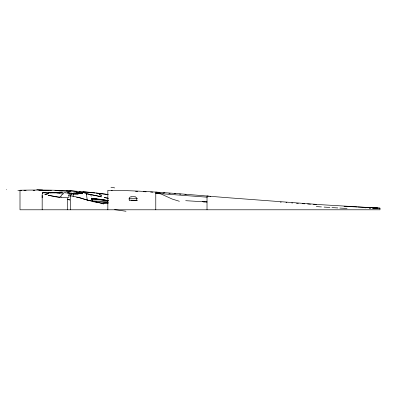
<?xml version="1.0" encoding="UTF-8"?>
<svg xmlns="http://www.w3.org/2000/svg" width="400" height="400" viewBox="0 0 400 400"><rect width="100%" height="100%" fill="white"/><g stroke="black" fill="none" stroke-linecap="round" stroke-linejoin="round"><path stroke-width="0.6" d="M90.46 194.34L90.475 194.655M73.09 196.625C73.08 195.305 73.63 191.86 75.565 193.315M129.815 200.205C128.225 199.75 129.24 196.61 131.095 196.815M68.32 196.095L69.205 194.25M42.185 192.825L42.905 193.56M61.3 195.77L62.455 193.655M60.75 196.525L59.285 197.22L48.12 195.24M67.67 197.735L69.055 197.47M70.335 193.06L71.04 192.9L71.83 193.315M42.65 192.635L48.315 192.915M42.65 192.725L48.315 193.01M108.28 202.935L103.27 203.12M108.28 203.025L103.27 203.215M46.62 190.495L45.665 190.66M69.745 195.735L73.73 196.305L82.025 198.41M47.065 190.455L49.04 190.405M92.505 199.005L93.4 198.98M44.22 190.73L45.165 190.61L43.465 190.6M76.62 197.29L78.12 197.27L80.97 198.095M92.27 200.885L108.015 201.66M93.405 201.8L108.015 202.53M44.1 190.635L41.16 190.6M373.21 208.045L374.17 208.13M372.58 208.045L373.695 208.135M373.21 208.14L372.58 208.14M50.09 192.825L59.47 192.865L56.765 192.83L58.175 192.84M374.17 208.04L374.825 208.13M373.695 208.04L374.64 208.13M54.8 192.72L53.665 192.72L61.285 192.79L58.885 192.765M375.015 208.035L375.96 208.125M374.825 208.035L375.205 208.13M374.64 208.035L375.015 208.13M48.465 192.74L50.92 192.74L48.855 192.74M375.205 208.035L376.155 208.125M61.735 192.805L63.1 192.805M49.055 192.83L55.01 192.72M376.155 208.035L377.76 208.13M375.96 208.035L376.56 208.13M376.56 208.035L380 208.145L380 209.79L20 209.79L20 190.245C49.555 189.615 79.155 190.315 108.45 194.55M61.96 192.79L59.98 192.765M60.155 192.86L59.045 192.86L62.35 192.885M69.98 192.96L67.425 192.935L69.73 192.94M43.515 190.73L42.905 190.725M57.965 192.835L60.375 192.865M129.18 200.18L137.42 200.29M23.89 190.285L26.115 190.315M68.81 192.94L65.5 192.91M67.49 197.75L67.655 209.79M203.67 201.985L204.285 201.99M67.02 197.745L61.545 197.52M58.185 192.745L59.33 192.77M41.895 190.615L41.54 190.605M41.225 190.6L41.54 190.7M41.405 190.7L39.915 190.66M54.87 190.47L70.425 191.415M33.08 190.465L34.965 190.515M66.2 190.935L71.105 191.1M135.495 191.32L137.71 191.405M129.18 198.4L137.03 198.775M135.115 196.915C136.425 196.8 136.445 198.59 137.42 198.51M130.925 200.255L137.03 200.555M375.595 207.93L380 208.145M377.605 208.03L320.15 204.65L238.115 198.49C194.745 195.335 151.38 190.51 107.84 190.31L107.84 209.79M364.82 207.75L366.03 207.805M375.22 207.92L357.83 207.03M143.48 191.665L146.15 191.8M207.125 201.985L185.665 200.685M357.1 206.995L343.985 206.255M150.605 192.045L152.835 192.18M206.89 201.925L202.305 201.635M97 199.045L108.175 200.66M316.385 204.57L313.435 204.385M75.56 193.045L78.25 193.28M82.63 193.685L81.705 193.625L82.69 193.69M91.77 198.65L100.13 199.235L107.64 200.545M156.845 192.43L159.515 192.605M307.57 204L310.495 204.195M298.38 203.395L296.46 203.265M302.235 203.65L304.655 203.81M291.675 202.94L292.63 203.005M163.52 192.88L164.855 192.975M280.29 202.15L281.235 202.215M285.965 202.545L286.915 202.61M75.9 192.97L78.65 193.265L75.755 192.965L78.4 193.21M61.49 197.515L55.405 196.765L48.26 195.275M168.855 193.265L170.19 193.365M174.185 193.665L175.515 193.77M82.53 193.765L79.725 193.515L81.765 193.745L80.055 193.435M179.51 194.08L180.845 194.185M184.84 194.51L186.175 194.615M81.77 193.61L79.965 193.435L80.995 193.56M83.04 191.82L94.87 192.985M91.865 199.275L108.195 200.485L98.205 199.53M97 199.405L94.865 199.18M111.5 190.52L112.27 190.61M91.67 198.825L92.73 198.945M95.98 193.11L107.36 194.485M79.815 193.505L80.775 193.615M100.115 202.85L87.98 200.19M100.115 202.94L87.98 200.285M77.29 192.255L77.59 192.205M77.44 192.275L77.815 192.235M77.59 192.3L79.49 192.48M77.815 192.33L79.49 192.575M207.36 197.2L155.78 193.305L160.29 193.845A57.795 29.415 90 0 1 161.32 194.115L172.18 199.045L179.41 201.295M48.385 192.925L48.74 192.98M78.965 193.395L80.14 193.625L79.205 193.43M208.57 196.2L207.015 195.955L207.015 209.79M86.19 193.61L98.495 196.15M86.19 193.705L101.425 196.795M160.08 192.6L155.78 192.105L155.78 209.79M108.255 198.275L104.185 197.4M107.98 198.31L108.255 198.37M107.845 198.28L104.185 197.495M107.62 200.635L108.175 200.755M98.495 196.245L101.425 196.89M209.775 196.445L210.48 196.615M45.5 194.455L44.88 194.28M45.5 194.55L44.88 194.375M87.75 200.22L86.905 199.875M87.575 200.17L86.455 199.745M86.905 199.97L86.005 199.61M86.455 199.84L85.56 199.475M86.005 199.705L84.66 199.205M80.97 198.19L85.56 199.57M82.025 198.505L84.66 199.3M162.855 193.445L163.35 193.635M42.905 193.65L42.2 193.075M75.295 193.41C73.41 192.115 71.135 193.91 70.64 195.835A172.925 3.43 3.4 0 0 68.55 196.055M90.47 194.285L91.305 196.265M92.66 201.58L91.775 198.035M87.25 200.335L86.435 193.925L86.63 194.72M42.175 195.37L42.175 197.8M136.765 198.48L136.765 200.26M70.6 195.67L70.6 209.79M42.175 194.17L42.175 209.79M369.31 208.395A62.905 1.195 2.8 0 1 369.74 208.415M103.78 203.685A105.42 34.055 40.5 0 1 100.675 203.495M69.075 193.66A52.245 10.92 9.3 0 1 78.24 194.74M79.37 191.935A58.55 17.375 10.7 0 1 86.28 193.1M101.65 195.185A126.46 11.13 13.3 0 1 99.23 194.65M114.555 209.66A238.42 32.06 14 0 1 126.025 211.265M347.095 208.47A177.185 8.675 3.5 0 1 339.83 208.05M337.85 207.935A177.185 8.675 3.5 0 1 331.92 207.58M329.95 207.46A177.185 8.675 3.5 0 1 324.06 207.09M321.46 206.925A177.185 8.675 3.5 0 1 316.28 206.59M67.82 199.51A68.25 2.69 11.7 0 1 69.88 199.875M45.79 194.275A75.93 6.31 -2 0 1 48.565 193.575M103.68 203.81A94.09 1.785 12 0 1 102.245 203.495M62.64 194.575A63.505 10.31 80.6 0 1 65.425 192.715M61.18 196.665A55.35 4.585 -82.8 0 1 60.835 195.93M41.505 190.4A53.765 1.41 4.5 0 1 38.795 190.32M369.915 208.355A62.645 0.99 3 0 1 370.775 208.4M91.54 198.31A38.365 1.755 82.1 0 1 92.05 200.58M69.03 193.825A107.03 15.055 67.2 0 1 70.86 194.395M93.335 198.515A62.36 51.31 71.2 0 1 96.955 198.46M103.78 203.78A105.42 34.055 40.5 0 1 100.675 203.585M67.82 199.605A68.25 2.69 11.7 0 1 69.88 199.97M45.79 194.37A75.93 6.31 -2 0 1 48.565 193.67M103.68 203.905A94.09 1.785 12 0 1 102.245 203.585M17.85 190.4A93.48 3.65 -1.6 0 1 21.725 190.435M36.77 189.705A96.98 4.125 -1.8 0 1 42.575 189.985M6.645 189.6A87.37 1.21 0.5 0 1 6.41 189.6M41.64 190.61A60.415 1.565 4.5 0 1 40.145 190.575M44.485 190.575A44.605 1.225 4.7 0 1 45.51 190.795M49.535 190.425A35.97 0.5 2 0 1 51.535 190.43M58.8 190.84A25.905 0.375 2.1 0 1 62.21 190.935M69.84 190.665A55.38 15.03 10.5 0 1 77.015 191.535M79.37 192.03A58.55 17.375 10.7 0 1 86.28 193.195M101.65 195.28A126.46 11.13 13.3 0 1 99.23 194.745M110.95 187.25A38.11 18.175 -21.2 0 1 114.7 187.915M131.1 196.865A17.685 14.58 86.5 0 1 135.125 196.84M46.2 190.425A80.235 1.75 4.5 0 0 46.185 190.46"/></g></svg>
